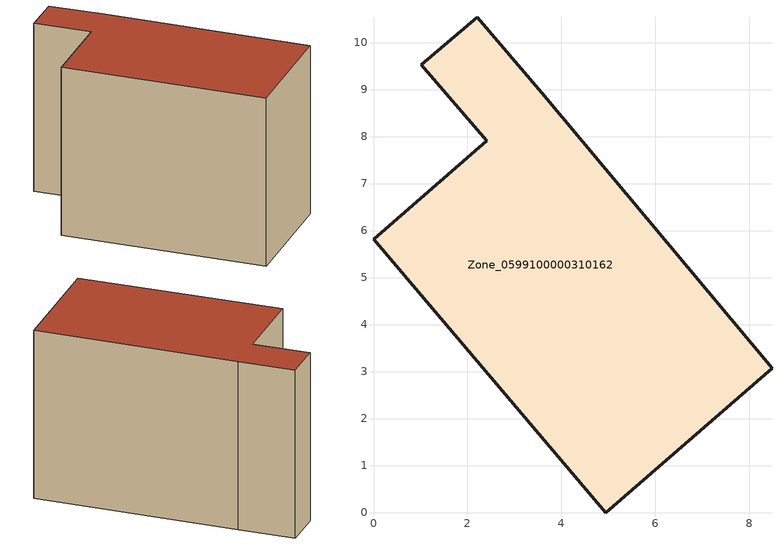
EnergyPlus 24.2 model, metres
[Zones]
Zone_0599100000310162
 floor ground (C_G): 8.48,3.07 4.95,0 0,5.81 2.41,7.91 1.01,9.53 2.2,10.54 3.58,8.94 z0
 wall outside (C_F): 1.01,9.53 2.41,7.91 0,5.81 4.95,0 8.48,3.07 3.58,8.94 2.2,10.54 1.01,9.53 z0:6.46
 roof outside (C_R): 8.48,3.07 3.58,8.94 2.2,10.54 1.01,9.53 2.41,7.91 0,5.81 4.95,0 z6.46
[BUILDING]
Pand.0599100000310162: North Axis=0; Terrain=City; Loads Convergence Tolerance Value=0.04; Temperature Convergence Tolerance Value=0.4; Solar Distribution=FullExterior; Maximum Number of Warmup Days=25; Minimum Number of Warmup Days=1
[Site:Location]
Rotterdam.The.Hague.AP_ZH_NLD Design_Conditions: Latitude=51.96; Longitude=4.45; Time Zone=1; Elevation=-4.5
[SITE:GROUNDTEMPERATURE:BUILDINGSURFACE]
18, 18, 18, 18, 18, 18, 18, 18, 18, 18, 18, 18
[MATERIAL] Thermal Absorptance=0.9; Solar Absorptance=0.7; Visible Absorptance=0.7
Name | Roughness | Thickness | Conductivity | Density | Specific Heat
G.TI.1946 | MediumSmooth | 0.15 | 1 | 540 | 1210
F.TI.1946 | Rough | 0.3 | 0.857143 | 1920 | 840
R.TI.1946 | MediumRough | 0.2 | 0.1 | 1500 | 1000
[CONSTRUCTION]
C_G: G.TI.1946
C_F: F.TI.1946
C_R: R.TI.1946
[ZONE]
Zone_0599100000310162: Type=1; Multiplier=1; Ceiling Height=Autocalculate; Volume=Autocalculate; Floor Area=autocalculate; Part of Total Floor Area=Yes
[ZONEINFILTRATION:DESIGNFLOWRATE]
Infil_Zone_0599100000310162: Zone or ZoneList or Space or SpaceList=Zone_0599100000310162; Schedule=AlwaysOn; Design Flow Rate Calculation Method=Flow/Area; Flow Rate per Floor Area=0.003; Constant Term Coefficient=1; Temperature Term Coefficient=0; Velocity Term Coefficient=0; Velocity Squared Term Coefficient=0
[HVACTEMPLATE:ZONE:IDEALLOADSAIRSYSTEM]
Zone_0599100000310162: Maximum Heating Supply Air Temperature=50; Minimum Cooling Supply Air Temperature=13; Maximum Heating Supply Air Humidity Ratio=0.0156; Minimum Cooling Supply Air Humidity Ratio=0.0077; Heating Limit=NoLimit; Cooling Limit=NoLimit; Dehumidification Control Type=ConstantSensibleHeatRatio; Cooling Sensible Heat Ratio=0.7; Dehumidification Setpoint=60; Humidification Control Type=None; Humidification Setpoint=30; Outdoor Air Method=None; Outdoor Air Flow Rate per Person=0.00944; Outdoor Air Flow Rate per Zone Floor Area=0; Outdoor Air Flow Rate per Zone=0; Demand Controlled Ventilation Type=None; Outdoor Air Economizer Type=NoEconomizer; Heat Recovery Type=None; Sensible Heat Recovery Effectiveness=0.7; Latent Heat Recovery Effectiveness=0.65
[ZONECONTROL:THERMOSTAT]
ThermostatControl_Zone_0599100000310162: Zone or ZoneList=Zone_0599100000310162; Control Type Schedule=DualSetpointControlType; Control 1=Thermostat_Zone_0599100000310162; Temperature Difference Between Cutout And Setpoint=0
[THERMOSTATSETPOINT:DUALSETPOINT]
Thermostat_Zone_0599100000310162: Heating Setpoint Temperature Schedule=HeatingSetpoint_Zone_0599100000310162; Cooling Setpoint Temperature Schedule=CoolingSetpoint_Zone_0599100000310162
[SCHEDULE:COMPACT]
HeatingSetpoint_Zone_0599100000310162: Through: 12/31, For: AllDays, Until: 24:00, 21
CoolingSetpoint_Zone_0599100000310162: Through: 12/31, For: AllDays, Until: 24:00, 24
DualSetpointControlType: Through: 12/31, For: AllDays, Until: 24:00, 4
AlwaysOn: Through: 12/31, For: AllDays, Until: 24:00, 1
